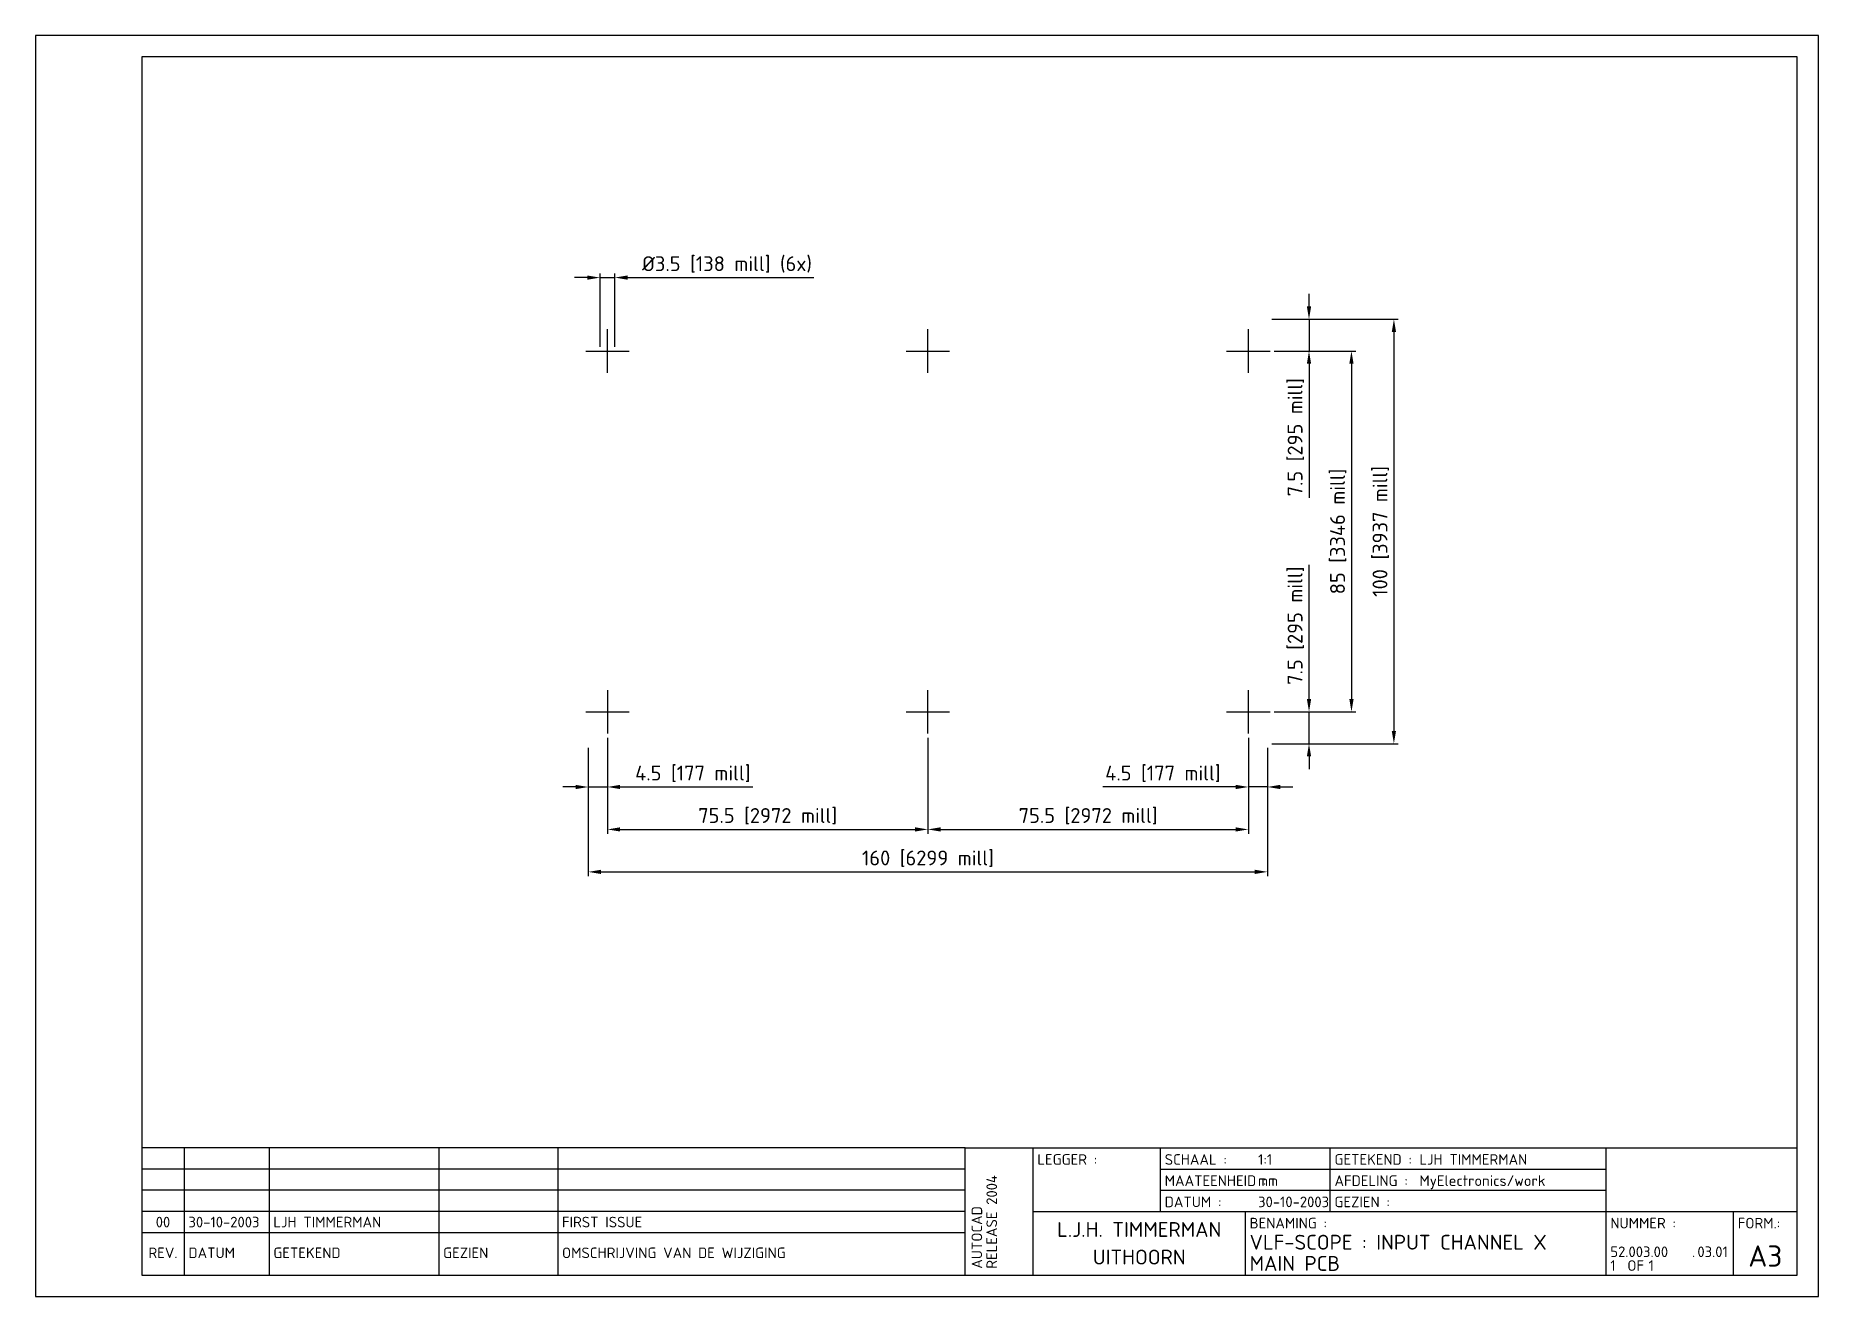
# Paper-space layout 'Layout1' of a CAD drawing. Extents: x 0 to 420, y 0 to 297.
# The model-space entities are those that its viewports show. They can reach past a viewport. Long polylines and large blocks are cut down to what shows.
import ezdxf
from ezdxf.enums import TextEntityAlignment as Align

# ---------------------------------------------------------------- set-up
doc = ezdxf.new("R2010")
doc.units = 0
doc.header["$LTSCALE"] = 10
doc.header["$MEASUREMENT"] = 0
doc.header["$PDMODE"] = 98
doc.header["$PDSIZE"] = -3
doc.linetypes.add('CENTER', pattern=[2, 1.25, -0.25, 0.25, -0.25])
doc.layers.get('0').update_dxf_attribs({"linetype": 'CONTINUOUS'})
doc.layers.get('DEFPOINTS').update_dxf_attribs({"linetype": 'CONTINUOUS'})
for name, color, linetype in [('DIMENSIONS', 1, 'CONTINUOUS'), ('GENERAL', 7, 'CONTINUOUS'), ('TITLEBLOCK', 7, 'CONTINUOUS')]:
    doc.layers.add(name, color=color, linetype=linetype)
doc.styles.add('ISO', font='isocpeur.ttf')
doc.dimstyles.get("Standard").update_dxf_attribs({"dimtxt": 3.5, "dimasz": 3, "dimexe": 1, "dimexo": 1, "dimgap": 1, "dimtad": 1, "dimdec": 3, "dimdsep": 46, "dimtxsty": 'ISO', "dimcen": 1, "dimclrt": 2, "dimadec": 0, "dimazin": 0, "dimtfac": 1, "dimtdec": 3, "dimtmove": 0, "dimatfit": 0, "dimfxl": 0, "dimtolj": 1, "dimarcsym": 0})

# ---------------------------------------------------------------- blocks, each defined once
blk = doc.blocks.new('A3')
at = {"layer": 'TITLEBLOCK', "color": 3}
for p, q in [((219, 35), (25, 35)), ((219, 35), (415, 35)), ((219, 5), (219, 35)), ((235, 5), (235, 35)), ((265, 20), (265, 35)), ((305, 20), (305, 35)), ((370, 5), (370, 35)), ((265, 30), (370, 30)), ((265, 25), (370, 25)), ((235, 20), (415, 20)), ((285, 5), (285, 20)), ((400, 5), (400, 20)), ((219, 15), (25, 15))]:
    blk.add_line(p, q, dxfattribs=at)
at = {"layer": 'TITLEBLOCK'}
for p, q in [((35, 35), (35, 5)), ((55, 35), (55, 5)), ((95, 35), (95, 5)), ((123, 35), (123, 5)), ((219, 30), (25, 30)), ((219, 25), (25, 25)), ((219, 20), (25, 20))]:
    blk.add_line(p, q, dxfattribs=at)
at = {"layer": 'TITLEBLOCK', "color": 1}
blk.add_lwpolyline([(0, 0), (420, 0), (420, 297), (0, 297)], close=True, dxfattribs=at)
at = {"layer": 'TITLEBLOCK', "color": 4}
blk.add_lwpolyline([(25, 5), (415, 5), (415, 292), (25, 292), (25, 5)], dxfattribs=at)
at = {"layer": 'TITLEBLOCK', "style": 'ISO'}
for s, p in [('LEGGER :', (236, 31)), ('SCHAAL :', (266, 31)), ('GETEKEND :', (306, 31)), ('MAATEENHEID :', (266, 26)), ('AFDELING :', (306, 26)), ('DATUM :', (266, 21)), ('GEZIEN :', (306, 21)), ('BENAMING :', (286, 16)), ('NUMMER :', (371, 16)), ('FORM.:', (401, 16)), ('DATUM', (36, 9)), ('GETEKEND', (56, 9)), ('GEZIEN', (96, 9)), ('OMSCHRIJVING VAN DE WIJZIGING', (124, 9)), ('OF', (375, 6)), ('.', (390.25, 9.25))]:
    blk.add_text(s, height=2.5, dxfattribs=at).set_placement(p)
blk.add_text('REV.', height=2.5, dxfattribs=at).set_placement((30, 9), align=Align.CENTER)
for tag, p in [('REV4', (30, 31.25)), ('REV3', (30, 26.25)), ('REV2', (30, 21.25)), ('REV1', (30, 16.25))]:
    blk.add_attdef(tag, text='', height=2.5, dxfattribs=at).set_placement(p, align=Align.CENTER)
for tag, p in [('DATUM4', (36, 31.25)), ('GET4', (56, 31.25)), ('GEZ4', (96, 31.25)), ('OMSCHR4', (124, 31.25)), ('DATUM3', (36, 26.25)), ('GET3', (56, 26.25)), ('GEZ3', (96, 26.25)), ('OMSCHR3', (124, 26.25)), ('DATUM2', (36, 21.25)), ('GET2', (56, 21.25)), ('GEZ2', (96, 21.25)), ('OMSCHR2', (124, 21.25)), ('DATUM1', (36, 16.25)), ('GET1', (56, 16.25)), ('GEZ1', (96, 16.25)), ('OMSCHR1', (124, 16.25))]:
    blk.add_attdef(tag, p, '', height=2.5, dxfattribs=at)
at = {"layer": 'TITLEBLOCK', "color": 2, "style": 'ISO'}
for tag, p, height in [('S', (288, 31), 2.5), ('GET', (326, 31), 2.5), ('OPM1', (371, 31), 2.5), ('ME', (288, 26), 2.5), ('AFD', (326, 26), 2.5), ('OPM2', (371, 26), 2.5), ('LDATUM', (245.5, 21), 2.5), ('DATUM', (288, 21), 2.5), ('GEZ', (326, 21), 2.5), ('OPM3', (371, 21), 2.5), ('BEN1', (286, 11), 3.5), ('CAT', (371, 12.5), 2.5), ('INST', (378, 12.5), 2.5), ('BEN2', (286, 6), 3.5), ('PARTNO', (371, 9.25), 2.5), ('B', (371, 6), 2.5), ('NOBLZ', (380, 6), 2.5), ('TEK', (391.5, 9.25), 2.5)]:
    blk.add_attdef(tag, p, '', height=height, dxfattribs=at)
at = {"layer": 'TITLEBLOCK', "color": 3, "style": 'ISO'}
blk.add_attdef('L', (236, 21), '', height=5, dxfattribs=at)
at = {"layer": 'TITLEBLOCK', "color": 2, "style": 'ISO'}
for tag, p in [('DOSNAAM', (230, 6.5)), ('SYSTEEM', (223, 6.5)), ('FLOPPY', (233.5, 6.5)), ('REL', (226.5, 6.5))]:
    blk.add_attdef(tag, p, '', height=2.5, rotation=90, dxfattribs=at)
for tag, p in [('NAAM', (260, 14)), ('PLAATS', (260, 7.5))]:
    blk.add_attdef(tag, text='', height=3.5, dxfattribs=at).set_placement(p, align=Align.CENTER)
at = {"layer": 'TITLEBLOCK', "color": 3, "style": 'ISO'}
blk.add_attdef('F', text='', height=5, dxfattribs=at).set_placement((407.5, 7), align=Align.CENTER)
blk = doc.blocks.new('*D1')
at = {"layer": 'DEFPOINTS', "color": 0}
for p in [(130.21, 130.2), (290.21, 130.2), (290.21, 100)]:
    blk.add_point(p, dxfattribs=at)
at = {"layer": 'DIMENSIONS', "color": 0, "lineweight": -2}
for p, q in [((130.21, 129.2), (130.21, 99)), ((290.21, 129.2), (290.21, 99)), ((133.21, 100), (287.21, 100))]:
    blk.add_line(p, q, dxfattribs=at)
at = {"layer": 'DIMENSIONS', "color": 0}
for points in [[(133.21, 100.5), (133.21, 99.5), (130.21, 100)], [(287.21, 100.5), (287.21, 99.5), (290.21, 100)]]:
    blk.add_solid(points, dxfattribs=at)
at = {"layer": 'DIMENSIONS', "color": 2, "insert": (210.21, 103.1), "char_height": 3.5, "attachment_point": 5, "style": 'ISO'}
blk.add_mtext('\\A1;160 [6299 mill]', dxfattribs=at)
blk = doc.blocks.new('*D2')
at = {"layer": 'DEFPOINTS', "color": 0}
for p in [(290.21, 230.2), (290.21, 130.2), (320, 130.2)]:
    blk.add_point(p, dxfattribs=at)
at = {"layer": 'DIMENSIONS', "color": 0, "lineweight": -2}
for p, q in [((291.21, 230.2), (321, 230.2)), ((320, 227.2), (320, 133.2)), ((291.21, 130.2), (321, 130.2))]:
    blk.add_line(p, q, dxfattribs=at)
at = {"layer": 'DIMENSIONS', "color": 0}
for points in [[(319.5, 227.2), (320.5, 227.2), (320, 230.2)], [(319.5, 133.2), (320.5, 133.2), (320, 130.2)]]:
    blk.add_solid(points, dxfattribs=at)
at = {"layer": 'DIMENSIONS', "color": 2, "insert": (316.9, 180.2), "char_height": 3.5, "attachment_point": 5, "rotation": 90, "style": 'ISO'}
blk.add_mtext('\\A1;100 [3937 mill]', dxfattribs=at)
blk = doc.blocks.new('*D3')
at = {"layer": 'DEFPOINTS', "color": 0}
for p in [(290.83, 222.7), (290.83, 137.7), (310, 137.7)]:
    blk.add_point(p, dxfattribs=at)
at = {"layer": 'DIMENSIONS', "color": 0, "lineweight": -2}
for p, q in [((291.83, 222.7), (311, 222.7)), ((310, 219.7), (310, 140.7)), ((291.83, 137.7), (311, 137.7))]:
    blk.add_line(p, q, dxfattribs=at)
at = {"layer": 'DIMENSIONS', "color": 0}
for points in [[(309.5, 219.7), (310.5, 219.7), (310, 222.7)], [(309.5, 140.7), (310.5, 140.7), (310, 137.7)]]:
    blk.add_solid(points, dxfattribs=at)
at = {"layer": 'DIMENSIONS', "color": 2, "insert": (306.9, 180.2), "char_height": 3.5, "attachment_point": 5, "rotation": 90, "style": 'ISO'}
blk.add_mtext('\\A1;85 [3346 mill]', dxfattribs=at)
blk = doc.blocks.new('*D4')
at = {"layer": 'DEFPOINTS', "color": 0}
for p in [(134.71, 132.57), (210.21, 132.57), (210.21, 110)]:
    blk.add_point(p, dxfattribs=at)
at = {"layer": 'DIMENSIONS', "color": 0, "lineweight": -2}
for p, q in [((134.71, 131.57), (134.71, 109)), ((210.21, 131.57), (210.21, 109)), ((137.71, 110), (207.21, 110))]:
    blk.add_line(p, q, dxfattribs=at)
at = {"layer": 'DIMENSIONS', "color": 0}
for points in [[(137.71, 110.5), (137.71, 109.5), (134.71, 110)], [(207.21, 110.5), (207.21, 109.5), (210.21, 110)]]:
    blk.add_solid(points, dxfattribs=at)
at = {"layer": 'DIMENSIONS', "color": 2, "insert": (172.46, 113.1), "char_height": 3.5, "attachment_point": 5, "style": 'ISO'}
blk.add_mtext('\\A1;75.5 [2972 mill]', dxfattribs=at)
blk = doc.blocks.new('*D5')
at = {"layer": 'DEFPOINTS', "color": 0}
for p in [(210.21, 132.57), (285.71, 132.57), (285.71, 110)]:
    blk.add_point(p, dxfattribs=at)
at = {"layer": 'DIMENSIONS', "color": 0, "lineweight": -2}
for p, q in [((210.21, 131.57), (210.21, 109)), ((285.71, 131.57), (285.71, 109)), ((213.21, 110), (282.71, 110))]:
    blk.add_line(p, q, dxfattribs=at)
at = {"layer": 'DIMENSIONS', "color": 0}
for points in [[(213.21, 110.5), (213.21, 109.5), (210.21, 110)], [(282.71, 110.5), (282.71, 109.5), (285.71, 110)]]:
    blk.add_solid(points, dxfattribs=at)
at = {"layer": 'DIMENSIONS', "color": 2, "insert": (247.96, 113.1), "char_height": 3.5, "attachment_point": 5, "style": 'ISO'}
blk.add_mtext('\\A1;75.5 [2972 mill]', dxfattribs=at)
blk = doc.blocks.new('*D6')
at = {"layer": 'DEFPOINTS', "color": 0}
for p in [(134.71, 132.57), (130.21, 130.2), (134.71, 120)]:
    blk.add_point(p, dxfattribs=at)
at = {"layer": 'DIMENSIONS', "color": 0, "lineweight": -2}
for p, q in [((134.71, 131.57), (134.71, 119)), ((130.21, 129.2), (130.21, 119)), ((127.21, 120), (124.21, 120)), ((130.21, 120), (134.71, 120)), ((137.71, 120), (168.96, 120))]:
    blk.add_line(p, q, dxfattribs=at)
at = {"layer": 'DIMENSIONS', "color": 0}
for points in [[(127.21, 120.5), (127.21, 119.5), (130.21, 120)], [(137.71, 120.5), (137.71, 119.5), (134.71, 120)]]:
    blk.add_solid(points, dxfattribs=at)
at = {"layer": 'DIMENSIONS', "color": 2, "insert": (154.83, 123.1), "char_height": 3.5, "attachment_point": 5, "style": 'ISO'}
blk.add_mtext('\\A1;4.5 [177 mill]', dxfattribs=at)
blk = doc.blocks.new('*D7')
at = {"layer": 'DEFPOINTS', "color": 0}
for p in [(285.71, 132.57), (290.21, 130.2), (285.71, 120)]:
    blk.add_point(p, dxfattribs=at)
at = {"layer": 'DIMENSIONS', "color": 0, "lineweight": -2}
for p, q in [((285.71, 131.57), (285.71, 119)), ((290.21, 129.2), (290.21, 119)), ((282.71, 120), (251.46, 120)), ((290.21, 120), (285.71, 120)), ((293.21, 120), (296.21, 120))]:
    blk.add_line(p, q, dxfattribs=at)
at = {"layer": 'DIMENSIONS', "color": 0}
for points in [[(282.71, 120.5), (282.71, 119.5), (285.71, 120)], [(293.21, 120.5), (293.21, 119.5), (290.21, 120)]]:
    blk.add_solid(points, dxfattribs=at)
at = {"layer": 'DIMENSIONS', "color": 2, "insert": (265.58, 123.1), "char_height": 3.5, "attachment_point": 5, "style": 'ISO'}
blk.add_mtext('\\A1;4.5 [177 mill]', dxfattribs=at)
blk = doc.blocks.new('*D8')
at = {"layer": 'DEFPOINTS', "color": 0}
for p in [(290.21, 230.2), (290.83, 222.7), (300, 222.7)]:
    blk.add_point(p, dxfattribs=at)
at = {"layer": 'DIMENSIONS', "color": 0, "lineweight": -2}
for p, q in [((300, 233.2), (300, 236.2)), ((291.21, 230.2), (301, 230.2)), ((300, 230.2), (300, 222.7)), ((291.83, 222.7), (301, 222.7)), ((300, 219.7), (300, 188.1))]:
    blk.add_line(p, q, dxfattribs=at)
at = {"layer": 'DIMENSIONS', "color": 0}
for points in [[(299.5, 233.2), (300.5, 233.2), (300, 230.2)], [(299.5, 219.7), (300.5, 219.7), (300, 222.7)]]:
    blk.add_solid(points, dxfattribs=at)
at = {"layer": 'DIMENSIONS', "color": 2, "insert": (296.9, 202.4), "char_height": 3.5, "attachment_point": 5, "rotation": 90, "style": 'ISO'}
blk.add_mtext('\\A1;7.5 [295 mill]', dxfattribs=at)
blk = doc.blocks.new('*D9')
at = {"layer": 'DEFPOINTS', "color": 0}
for p in [(290.83, 137.7), (300, 137.7), (290.21, 130.2)]:
    blk.add_point(p, dxfattribs=at)
at = {"layer": 'DIMENSIONS', "color": 0, "lineweight": -2}
for p, q in [((300, 140.7), (300, 172.3)), ((291.83, 137.7), (301, 137.7)), ((300, 130.2), (300, 137.7)), ((291.21, 130.2), (301, 130.2)), ((300, 127.2), (300, 124.2))]:
    blk.add_line(p, q, dxfattribs=at)
at = {"layer": 'DIMENSIONS', "color": 0}
for points in [[(299.5, 140.7), (300.5, 140.7), (300, 137.7)], [(299.5, 127.2), (300.5, 127.2), (300, 130.2)]]:
    blk.add_solid(points, dxfattribs=at)
at = {"layer": 'DIMENSIONS', "color": 2, "insert": (296.9, 158), "char_height": 3.5, "attachment_point": 5, "rotation": 90, "style": 'ISO'}
blk.add_mtext('\\A1;7.5 [295 mill]', dxfattribs=at)
blk = doc.blocks.new('*D10')
at = {"layer": 'DEFPOINTS', "color": 0}
for p in [(136.46, 240), (132.96, 222.7), (136.46, 222.7)]:
    blk.add_point(p, dxfattribs=at)
at = {"layer": 'DIMENSIONS', "color": 0, "lineweight": -2}
for p, q in [((129.96, 240), (126.96, 240)), ((132.96, 223.7), (132.96, 241)), ((132.96, 240), (136.46, 240)), ((136.46, 223.7), (136.46, 241)), ((139.46, 240), (183.31, 240))]:
    blk.add_line(p, q, dxfattribs=at)
at = {"layer": 'DIMENSIONS', "color": 0}
for points in [[(129.96, 240.5), (129.96, 239.5), (132.96, 240)], [(139.46, 240.5), (139.46, 239.5), (136.46, 240)]]:
    blk.add_solid(points, dxfattribs=at)
at = {"layer": 'DIMENSIONS', "color": 2, "insert": (162.88, 243.1), "char_height": 3.5, "attachment_point": 5, "style": 'ISO'}
blk.add_mtext('\\A1;%%c3.5 [138 mill] (6x)', dxfattribs=at)

msp = doc.modelspace()

# ---------------------------------------------------------------- linework, layer by layer
at = {"layer": 'GENERAL', "color": 1, "linetype": 'CENTER'}
for p, q in [((4.5, 87.375), (4.5, 97.625)), ((80, 87.375), (80, 97.625)), ((155.5, 87.375), (155.5, 97.625)), ((-0.625, 92.5), (9.625, 92.5)), ((74.875, 92.5), (85.125, 92.5)), ((150.375, 92.5), (160.625, 92.5)), ((4.5, 12.625), (4.5, 2.375)), ((80, 2.375), (80, 12.625)), ((155.5, 2.375), (155.5, 12.625)), ((-0.625, 7.5), (9.625, 7.5)), ((74.875, 7.5), (85.125, 7.5)), ((150.375, 7.5), (160.625, 7.5))]:
    msp.add_line(p, q, dxfattribs=at)

psp = doc.layouts.get("Layout1")

# ---------------------------------------------------------------- block references
ref = psp.add_blockref('A3', (0, 0))
ref.add_attrib('PARTNO', '52.003.00', (371, 9.25), dxfattribs={"layer": 'TITLEBLOCK', "color": 2, "height": 2.5, "style": 'ISO'})
ref.add_attrib('TEK', '03.01', (391.5, 9.25), dxfattribs={"layer": 'TITLEBLOCK', "color": 2, "height": 2.5, "style": 'ISO'})
ref.add_attrib('B', '1', (371, 6), dxfattribs={"layer": 'TITLEBLOCK', "color": 2, "height": 2.5, "style": 'ISO'})
ref.add_attrib('NOBLZ', '1', (380, 6), dxfattribs={"layer": 'TITLEBLOCK', "color": 2, "height": 2.5, "style": 'ISO'})
ref.add_attrib('F', 'A3', dxfattribs={"layer": 'TITLEBLOCK', "color": 3, "height": 5, "style": 'ISO'}).set_placement((407.5, 7), align=Align.CENTER)
ref.add_attrib('BEN1', 'VLF-SCOPE : INPUT CHANNEL X', (286, 11), dxfattribs={"layer": 'TITLEBLOCK', "color": 2, "height": 3.5, "style": 'ISO'})
ref.add_attrib('BEN2', 'MAIN PCB', (286, 6), dxfattribs={"layer": 'TITLEBLOCK', "color": 2, "height": 3.5, "style": 'ISO'})
ref.add_attrib('S', '1:1', (288, 31), dxfattribs={"layer": 'TITLEBLOCK', "color": 2, "height": 2.5, "style": 'ISO'})
ref.add_attrib('ME', 'mm', (288, 26), dxfattribs={"layer": 'TITLEBLOCK', "color": 2, "height": 2.5, "style": 'ISO'})
ref.add_attrib('DATUM', '30-10-2003', (288, 21), dxfattribs={"layer": 'TITLEBLOCK', "color": 2, "height": 2.5, "style": 'ISO'})
ref.add_attrib('GET', 'LJH TIMMERMAN', (326, 31), dxfattribs={"layer": 'TITLEBLOCK', "color": 2, "height": 2.5, "style": 'ISO'})
ref.add_attrib('AFD', 'MyElectronics/work', (326, 26), dxfattribs={"layer": 'TITLEBLOCK', "color": 2, "height": 2.5, "style": 'ISO'})
ref.add_attrib('NAAM', 'L.J.H. TIMMERMAN', dxfattribs={"layer": 'TITLEBLOCK', "color": 2, "height": 3.5, "style": 'ISO'}).set_placement((260, 14), align=Align.CENTER)
ref.add_attrib('PLAATS', 'UITHOORN', dxfattribs={"layer": 'TITLEBLOCK', "color": 2, "height": 3.5, "style": 'ISO'}).set_placement((260, 7.5), align=Align.CENTER)
ref.add_attrib('SYSTEEM', 'AUTOCAD', (223, 6.5), dxfattribs={"layer": 'TITLEBLOCK', "color": 2, "height": 2.5, "rotation": 90, "style": 'ISO'})
ref.add_attrib('REL', 'RELEASE 2004', (226.5, 6.5), dxfattribs={"layer": 'TITLEBLOCK', "color": 2, "height": 2.5, "rotation": 90, "style": 'ISO'})
ref.add_attrib('REV1', '00', dxfattribs={"layer": 'TITLEBLOCK', "height": 2.5, "style": 'ISO'}).set_placement((30, 16.25), align=Align.CENTER)
ref.add_attrib('DATUM1', '30-10-2003', (36, 16.25), dxfattribs={"layer": 'TITLEBLOCK', "height": 2.5, "style": 'ISO'})
ref.add_attrib('GET1', 'LJH TIMMERMAN', (56, 16.25), dxfattribs={"layer": 'TITLEBLOCK', "height": 2.5, "style": 'ISO'})
ref.add_attrib('OMSCHR1', 'FIRST ISSUE', (124, 16.25), dxfattribs={"layer": 'TITLEBLOCK', "height": 2.5, "style": 'ISO'})

# ---------------------------------------------------------------- dimensions: what is measured, and where the dimension line sits
at = {"layer": 'DIMENSIONS'}
dim = psp.add_linear_dim(base=(136.4592, 240), p1=(132.9592, 222.6975), p2=(136.4592, 222.6975), text='%%c<> (6x)', dimstyle='Standard', dxfattribs=at)
dim.commit()
dim.dimension.update_dxf_attribs({"geometry": '*D10', "text_midpoint": (162.8842, 243.1)})
for base, p1, p2, picture, middle in [((300, 222.6975), (290.2092, 230.1975), (290.8342, 222.6975), '*D8', (296.9, 202.3975)), ((320, 130.1975), (290.2092, 230.1975), (290.2092, 130.1975), '*D2', (316.9, 180.1975)), ((310, 137.6975), (290.8342, 222.6975), (290.8342, 137.6975), '*D3', (306.9, 180.1975)), ((300, 137.6975), (290.2092, 130.1975), (290.8342, 137.6975), '*D9', (296.9, 157.9975))]:
    dim = psp.add_linear_dim(base=base, p1=p1, p2=p2, angle=90, dimstyle='Standard', dxfattribs=at)
    dim.commit()
    dim.dimension.update_dxf_attribs({"geometry": picture, "text_midpoint": middle})
for base, p1, p2, picture, middle in [((134.7092, 120), (130.2092, 130.1975), (134.7092, 132.5725), '*D6', (154.8342, 123.1)), ((210.2092, 110), (134.7092, 132.5725), (210.2092, 132.5725), '*D4', (172.4592, 113.1)), ((285.7092, 110), (210.2092, 132.5725), (285.7092, 132.5725), '*D5', (247.9592, 113.1)), ((285.7092, 120), (290.2092, 130.1975), (285.7092, 132.5725), '*D7', (265.5842, 123.1)), ((290.2092, 100), (130.2092, 130.1975), (290.2092, 130.1975), '*D1', (210.2092, 103.1))]:
    dim = psp.add_linear_dim(base=base, p1=p1, p2=p2, dimstyle='Standard', dxfattribs=at)
    dim.commit()
    dim.dimension.update_dxf_attribs({"geometry": picture, "text_midpoint": middle})

# ---------------------------------------------------------------- viewports
at = {"layer": 'GENERAL'}
psp.add_viewport(center=(220, 163.5), size=(390, 257), view_center_point=(89.7908, 33.3025), view_height=257, dxfattribs=at)

doc.saveas('drawing.dxf')
